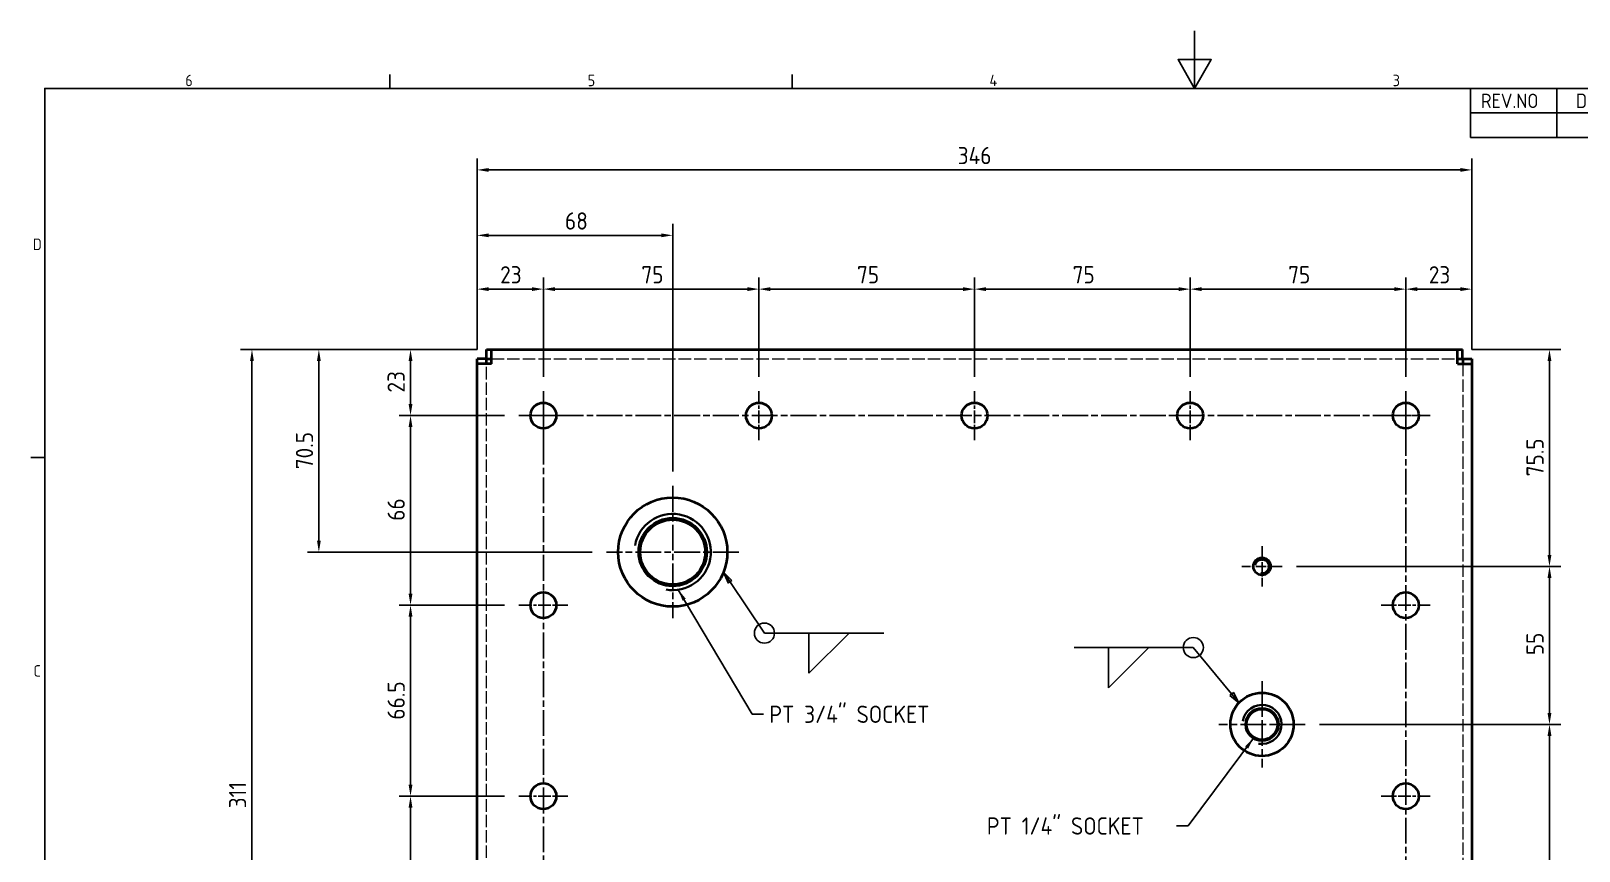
# Model space of a CAD drawing. Header units: millimetres. Extents: x 0 to 840, y 0 to 594.
# Drawn here: x 15 to 554, y 309 to 594 of the extents above; entities that cross this region are included whole.
import ezdxf

# ---------------------------------------------------------------- set-up
doc = ezdxf.new("R2010")
doc.units = ezdxf.units.MM
doc.header["$LTSCALE"] = 2
doc.linetypes.add('CHAIN', pattern=[0.3543, 0.2362, -0.0295, 0.0591, -0.0295])
doc.linetypes.add('DASHED', pattern=[0.2067, 0.1654, -0.0413])
doc.layers.get('0').update_dxf_attribs({"color": 3, "lineweight": 25})
for name, color, linetype, lineweight in [('가려진 것(ISO)', 2, 'DASHED', 18), ('가시적인 것(ISO)', 3, 'Continuous', 40), ('가시적인 좁은 것(ISO)', 3, 'Continuous', 35), ('경계(ISO)', 7, 'Continuous', 25), ('기호(ISO)', 5, 'Continuous', 25), ('중심 표식(ISO)', 1, 'Continuous', 25), ('중심선(ISO)', 1, 'Continuous', 25), ('치수(ISO)', 2, 'Continuous', 25)]:
    doc.layers.add(name, color=color, linetype=linetype, lineweight=lineweight)
doc.styles.add('ISO Proportiona M2B', font='isocp.shx')
doc.styles.add('문자 텍스트_PSTEK_POSCO', font='isocp.shx')
doc.styles.add('치수 텍스트_PSTEK_POSCO', font='isocp.shx')
doc.dimstyles.new('치수_PSTEK_POSCO', dxfattribs={"dimscale": 2, "dimtxt": 3, "dimasz": 2, "dimexe": 2, "dimexo": 2.5, "dimgap": 1, "dimtad": 1, "dimrnd": 1e-08, "dimdsep": 46, "dimtxsty": '치수 텍스트_PSTEK_POSCO', "dimcen": 0.09, "dimdle": 10, "dimclrd": 7, "dimclre": 7, "dimclrt": 2, "dimadec": 1, "dimazin": 2, "dimtfac": 1, "dimtmove": 0, "dimatfit": 3, "dimfxl": 0, "dimtolj": 1, "dimlwd": -1, "dimlwe": -1, "dimarcsym": 0})
doc.dimstyles.new('치수_PSTEK_POSCO$7', dxfattribs={"dimscale": 2, "dimtxt": 3, "dimasz": 2, "dimexe": 2, "dimexo": 2.5, "dimgap": 1, "dimtad": 1, "dimrnd": 1e-08, "dimdsep": 46, "dimtxsty": '치수 텍스트_PSTEK_POSCO', "dimcen": 0.09, "dimdle": 10, "dimclrd": 7, "dimclre": 7, "dimclrt": 2, "dimadec": 1, "dimazin": 2, "dimtfac": 1, "dimtmove": 0, "dimatfit": 3, "dimfxl": 0, "dimtolj": 1, "dimlwd": -1, "dimlwe": -1, "dimarcsym": 0})

# ---------------------------------------------------------------- blocks, each defined once
blk = doc.blocks.new('경계 Default Border')
at = {"layer": '경계(ISO)'}
for p, q in [((70, 287), (70, 289.4)), ((140, 287), (140, 289.4)), ((10, 222.75), (7.6, 222.75))]:
    blk.add_line(p, q, dxfattribs=at)
at = {"layer": '경계(ISO)', "flags": 128}
for points in [[(210, 297), (210, 287), (207.11, 292), (212.89, 292), (210, 287)], [(10, 10), (10, 287), (410, 287), (410, 10), (10, 10)]]:
    blk.add_lwpolyline(points, dxfattribs=at)
at = {"layer": '경계(ISO)', "color": 2, "char_height": 2, "attachment_point": 7, "style": '문자 텍스트_PSTEK_POSCO'}
for s, insert in [('6', (34.43, 287.38)), ('5', (104.43, 287.38)), ('4', (174.32, 287.4)), ('3', (244.45, 287.38)), ('D', (7.92, 258.86)), ('C', (8.03, 184.61))]:
    blk.add_mtext(s, dxfattribs=dict(at, insert=insert))
blk = doc.blocks.new('리비전 내역')
at = {"layer": '기호(ISO)'}
for p, q in [((258, 287), (410, 287)), ((258, 287), (258, 282.72)), ((273, 287), (273, 282.72)), ((288, 287), (288, 282.72)), ((365, 287), (365, 282.72)), ((380, 287), (380, 282.72)), ((395, 287), (395, 282.72)), ((410, 287), (410, 282.72)), ((258, 282.72), (410, 282.72)), ((258, 282.72), (258, 278.44)), ((273, 282.72), (273, 278.44)), ((288, 282.72), (288, 278.44)), ((365, 282.72), (365, 278.44)), ((380, 282.72), (380, 278.44)), ((395, 282.72), (395, 278.44)), ((410, 282.72), (410, 278.44)), ((258, 278.44), (410, 278.44))]:
    blk.add_line(p, q, dxfattribs=at)
at = {"layer": '기호(ISO)', "color": 2, "char_height": 2.5, "attachment_point": 7, "style": 'ISO Proportiona M2B'}
for s, insert in [('REV.NO', (259.79, 283.58)), ('DATE', (276.31, 283.58)), ('DESCRIPTION OF REVISION', (305.51, 283.58)), ('DRA.BY', (366.48, 283.58)), ('CH.BY', (382.86, 283.58)), ('APP.BY', (396.48, 283.58))]:
    blk.add_mtext(s, dxfattribs=dict(at, insert=insert))
blk = doc.blocks.new('*D22')
at = {"layer": 'Defpoints', "color": 0, "transparency": 16777216}
for p in [(238.44, 522.84), (170.44, 478.09), (238.44, 435.59)]:
    blk.add_point(p, dxfattribs=at)
at = {"layer": '치수(ISO)', "color": 7, "transparency": 16777216}
for p, q in [((170.44, 483.09), (170.44, 526.84)), ((174.44, 522.84), (234.44, 522.84)), ((238.44, 440.59), (238.44, 526.84))]:
    blk.add_line(p, q, dxfattribs=at)
for points in [[(174.44, 523.51), (174.44, 522.18), (170.44, 522.84)], [(234.44, 523.51), (234.44, 522.18), (238.44, 522.84)]]:
    blk.add_solid(points, dxfattribs=at)
at = {"layer": '치수(ISO)', "color": 2, "transparency": 16777216, "insert": (200.96, 527.84), "char_height": 6, "attachment_point": 4, "style": '치수 텍스트_PSTEK_POSCO'}
blk.add_mtext('\\A1;68', dxfattribs=at)
blk = doc.blocks.new('*D23')
at = {"layer": 'Defpoints', "color": 0, "transparency": 16777216}
for p in [(175.44, 483.09), (115.35, 412.59), (215.44, 412.59)]:
    blk.add_point(p, dxfattribs=at)
at = {"layer": '치수(ISO)', "color": 7, "transparency": 16777216}
for p, q in [((170.44, 483.09), (111.35, 483.09)), ((115.35, 479.09), (115.35, 416.59)), ((210.44, 412.59), (111.35, 412.59))]:
    blk.add_line(p, q, dxfattribs=at)
for points in [[(114.69, 479.09), (116.02, 479.09), (115.35, 483.09)], [(114.69, 416.59), (116.02, 416.59), (115.35, 412.59)]]:
    blk.add_solid(points, dxfattribs=at)
at = {"layer": '치수(ISO)', "color": 2, "transparency": 16777216, "insert": (110.35, 441.42), "char_height": 6, "attachment_point": 4, "rotation": 90, "style": '치수 텍스트_PSTEK_POSCO'}
blk.add_mtext('\\A1;70.5', dxfattribs=at)
blk = doc.blocks.new('*D24')
at = {"layer": 'Defpoints', "color": 0, "transparency": 16777216}
for p in [(193.44, 504.12), (170.44, 478.09), (193.44, 468.59)]:
    blk.add_point(p, dxfattribs=at)
at = {"layer": '치수(ISO)', "color": 7, "transparency": 16777216}
for p, q in [((170.44, 483.09), (170.44, 508.12)), ((193.44, 473.59), (193.44, 508.12)), ((174.44, 504.12), (189.44, 504.12))]:
    blk.add_line(p, q, dxfattribs=at)
for points in [[(174.44, 504.79), (174.44, 503.45), (170.44, 504.12)], [(189.44, 504.79), (189.44, 503.45), (193.44, 504.12)]]:
    blk.add_solid(points, dxfattribs=at)
at = {"layer": '치수(ISO)', "color": 2, "transparency": 16777216, "insert": (178.42, 509.12), "char_height": 6, "attachment_point": 4, "style": '치수 텍스트_PSTEK_POSCO'}
blk.add_mtext('\\A1;23', dxfattribs=at)
blk = doc.blocks.new('*D25')
at = {"layer": 'Defpoints', "color": 0, "transparency": 16777216}
for p in [(268.44, 504.12), (193.44, 468.59), (268.44, 468.59)]:
    blk.add_point(p, dxfattribs=at)
at = {"layer": '치수(ISO)', "color": 7, "transparency": 16777216}
for p, q in [((193.44, 473.59), (193.44, 508.12)), ((268.44, 473.59), (268.44, 508.12)), ((197.44, 504.12), (264.44, 504.12))]:
    blk.add_line(p, q, dxfattribs=at)
for points in [[(197.44, 504.79), (197.44, 503.45), (193.44, 504.12)], [(264.44, 504.79), (264.44, 503.45), (268.44, 504.12)]]:
    blk.add_solid(points, dxfattribs=at)
at = {"layer": '치수(ISO)', "color": 2, "transparency": 16777216, "insert": (227.54, 509.12), "char_height": 6, "attachment_point": 4, "style": '치수 텍스트_PSTEK_POSCO'}
blk.add_mtext('\\A1;75', dxfattribs=at)
blk = doc.blocks.new('*D26')
at = {"layer": 'Defpoints', "color": 0, "transparency": 16777216}
for p in [(343.44, 504.12), (268.44, 468.59), (343.44, 468.59)]:
    blk.add_point(p, dxfattribs=at)
at = {"layer": '치수(ISO)', "color": 7, "transparency": 16777216}
for p, q in [((268.44, 473.59), (268.44, 508.12)), ((343.44, 473.59), (343.44, 508.12)), ((272.44, 504.12), (339.44, 504.12))]:
    blk.add_line(p, q, dxfattribs=at)
for points in [[(272.44, 504.79), (272.44, 503.45), (268.44, 504.12)], [(339.44, 504.79), (339.44, 503.45), (343.44, 504.12)]]:
    blk.add_solid(points, dxfattribs=at)
at = {"layer": '치수(ISO)', "color": 2, "transparency": 16777216, "insert": (302.54, 509.12), "char_height": 6, "attachment_point": 4, "style": '치수 텍스트_PSTEK_POSCO'}
blk.add_mtext('\\A1;75', dxfattribs=at)
blk = doc.blocks.new('*D27')
at = {"layer": 'Defpoints', "color": 0, "transparency": 16777216}
for p in [(418.44, 504.12), (343.44, 468.59), (418.44, 468.59)]:
    blk.add_point(p, dxfattribs=at)
at = {"layer": '치수(ISO)', "color": 7, "transparency": 16777216}
for p, q in [((343.44, 473.59), (343.44, 508.12)), ((418.44, 473.59), (418.44, 508.12)), ((347.44, 504.12), (414.44, 504.12))]:
    blk.add_line(p, q, dxfattribs=at)
for points in [[(347.44, 504.79), (347.44, 503.45), (343.44, 504.12)], [(414.44, 504.79), (414.44, 503.45), (418.44, 504.12)]]:
    blk.add_solid(points, dxfattribs=at)
at = {"layer": '치수(ISO)', "color": 2, "transparency": 16777216, "insert": (377.54, 509.12), "char_height": 6, "attachment_point": 4, "style": '치수 텍스트_PSTEK_POSCO'}
blk.add_mtext('\\A1;75', dxfattribs=at)
blk = doc.blocks.new('*D28')
at = {"layer": 'Defpoints', "color": 0, "transparency": 16777216}
for p in [(493.44, 504.12), (418.44, 468.59), (493.44, 468.59)]:
    blk.add_point(p, dxfattribs=at)
at = {"layer": '치수(ISO)', "color": 7, "transparency": 16777216}
for p, q in [((418.44, 473.59), (418.44, 508.12)), ((493.44, 473.59), (493.44, 508.12)), ((422.44, 504.12), (489.44, 504.12))]:
    blk.add_line(p, q, dxfattribs=at)
for points in [[(422.44, 504.79), (422.44, 503.45), (418.44, 504.12)], [(489.44, 504.79), (489.44, 503.45), (493.44, 504.12)]]:
    blk.add_solid(points, dxfattribs=at)
at = {"layer": '치수(ISO)', "color": 2, "transparency": 16777216, "insert": (452.54, 509.12), "char_height": 6, "attachment_point": 4, "style": '치수 텍스트_PSTEK_POSCO'}
blk.add_mtext('\\A1;75', dxfattribs=at)
blk = doc.blocks.new('*D29')
at = {"layer": 'Defpoints', "color": 0, "transparency": 16777216}
for p in [(516.44, 504.12), (516.44, 478.09), (493.44, 468.59)]:
    blk.add_point(p, dxfattribs=at)
at = {"layer": '치수(ISO)', "color": 7, "transparency": 16777216}
for p, q in [((493.44, 473.59), (493.44, 508.12)), ((516.44, 483.09), (516.44, 508.12)), ((497.44, 504.12), (512.44, 504.12))]:
    blk.add_line(p, q, dxfattribs=at)
for points in [[(497.44, 504.79), (497.44, 503.45), (493.44, 504.12)], [(512.44, 504.79), (512.44, 503.45), (516.44, 504.12)]]:
    blk.add_solid(points, dxfattribs=at)
at = {"layer": '치수(ISO)', "color": 2, "transparency": 16777216, "insert": (501.46, 509.12), "char_height": 6, "attachment_point": 4, "style": '치수 텍스트_PSTEK_POSCO'}
blk.add_mtext('\\A1;23', dxfattribs=at)
blk = doc.blocks.new('*D31')
at = {"layer": 'Defpoints', "color": 0, "transparency": 16777216}
for p in [(147.24, 483.09), (175.44, 483.09), (184.94, 460.09)]:
    blk.add_point(p, dxfattribs=at)
at = {"layer": '치수(ISO)', "color": 7, "transparency": 16777216}
for p, q in [((170.44, 483.09), (143.24, 483.09)), ((147.24, 464.09), (147.24, 479.09)), ((179.94, 460.09), (143.24, 460.09))]:
    blk.add_line(p, q, dxfattribs=at)
for points in [[(146.57, 479.09), (147.9, 479.09), (147.24, 483.09)], [(146.57, 464.09), (147.9, 464.09), (147.24, 460.09)]]:
    blk.add_solid(points, dxfattribs=at)
at = {"layer": '치수(ISO)', "color": 2, "transparency": 16777216, "insert": (142.24, 468.11), "char_height": 6, "attachment_point": 4, "rotation": 90, "style": '치수 텍스트_PSTEK_POSCO'}
blk.add_mtext('\\A1;23', dxfattribs=at)
blk = doc.blocks.new('*D32')
at = {"layer": 'Defpoints', "color": 0, "transparency": 16777216}
for p in [(147.24, 460.09), (184.94, 460.09), (184.94, 394.09)]:
    blk.add_point(p, dxfattribs=at)
at = {"layer": '치수(ISO)', "color": 7, "transparency": 16777216}
for p, q in [((179.94, 460.09), (143.24, 460.09)), ((147.24, 398.09), (147.24, 456.09)), ((179.94, 394.09), (143.24, 394.09))]:
    blk.add_line(p, q, dxfattribs=at)
for points in [[(146.57, 456.09), (147.9, 456.09), (147.24, 460.09)], [(146.57, 398.09), (147.9, 398.09), (147.24, 394.09)]]:
    blk.add_solid(points, dxfattribs=at)
at = {"layer": '치수(ISO)', "color": 2, "transparency": 16777216, "insert": (142.24, 423.48), "char_height": 6, "attachment_point": 4, "rotation": 90, "style": '치수 텍스트_PSTEK_POSCO'}
blk.add_mtext('\\A1;66', dxfattribs=at)
blk = doc.blocks.new('*D33')
at = {"layer": 'Defpoints', "color": 0, "transparency": 16777216}
for p in [(147.24, 394.09), (184.94, 394.09), (184.94, 327.59)]:
    blk.add_point(p, dxfattribs=at)
at = {"layer": '치수(ISO)', "color": 7, "transparency": 16777216}
for p, q in [((179.94, 394.09), (143.24, 394.09)), ((147.24, 331.59), (147.24, 390.09)), ((179.94, 327.59), (143.24, 327.59))]:
    blk.add_line(p, q, dxfattribs=at)
for points in [[(146.57, 390.09), (147.9, 390.09), (147.24, 394.09)], [(146.57, 331.59), (147.9, 331.59), (147.24, 327.59)]]:
    blk.add_solid(points, dxfattribs=at)
at = {"layer": '치수(ISO)', "color": 2, "transparency": 16777216, "insert": (142.24, 354.26), "char_height": 6, "attachment_point": 4, "rotation": 90, "style": '치수 텍스트_PSTEK_POSCO'}
blk.add_mtext('\\A1;66.5', dxfattribs=at)
blk = doc.blocks.new('*D34')
at = {"layer": 'Defpoints', "color": 0, "transparency": 16777216}
for p in [(147.24, 327.59), (184.94, 327.59), (184.94, 261.09)]:
    blk.add_point(p, dxfattribs=at)
at = {"layer": '치수(ISO)', "color": 7, "transparency": 16777216}
for p, q in [((179.94, 327.59), (143.24, 327.59)), ((147.24, 265.09), (147.24, 323.59)), ((179.94, 261.09), (143.24, 261.09))]:
    blk.add_line(p, q, dxfattribs=at)
for points in [[(146.57, 323.59), (147.9, 323.59), (147.24, 327.59)], [(146.57, 265.09), (147.9, 265.09), (147.24, 261.09)]]:
    blk.add_solid(points, dxfattribs=at)
at = {"layer": '치수(ISO)', "color": 2, "transparency": 16777216, "insert": (142.24, 287.76), "char_height": 6, "attachment_point": 4, "rotation": 90, "style": '치수 텍스트_PSTEK_POSCO'}
blk.add_mtext('\\A1;66.5', dxfattribs=at)
blk = doc.blocks.new('*D36')
at = {"layer": 'Defpoints', "color": 0, "transparency": 16777216}
for p in [(175.44, 483.09), (92.08, 172.09), (175.44, 172.09)]:
    blk.add_point(p, dxfattribs=at)
at = {"layer": '치수(ISO)', "color": 7, "transparency": 16777216}
for p, q in [((170.44, 483.09), (88.08, 483.09)), ((92.08, 479.09), (92.08, 176.09)), ((170.44, 172.09), (88.08, 172.09))]:
    blk.add_line(p, q, dxfattribs=at)
for points in [[(91.41, 479.09), (92.74, 479.09), (92.08, 483.09)], [(91.41, 176.09), (92.74, 176.09), (92.08, 172.09)]]:
    blk.add_solid(points, dxfattribs=at)
at = {"layer": '치수(ISO)', "color": 2, "transparency": 16777216, "insert": (87.08, 323.39), "char_height": 6, "attachment_point": 4, "rotation": 90, "style": '치수 텍스트_PSTEK_POSCO'}
blk.add_mtext('\\A1;311', dxfattribs=at)
blk = doc.blocks.new('*D37')
at = {"layer": 'Defpoints', "color": 0, "transparency": 16777216}
for p in [(516.44, 545.62), (170.44, 478.09), (516.44, 478.09)]:
    blk.add_point(p, dxfattribs=at)
at = {"layer": '치수(ISO)', "color": 7, "transparency": 16777216}
for p, q in [((170.44, 483.09), (170.44, 549.62)), ((516.44, 483.09), (516.44, 549.62)), ((174.44, 545.62), (512.44, 545.62))]:
    blk.add_line(p, q, dxfattribs=at)
for points in [[(174.44, 546.28), (174.44, 544.95), (170.44, 545.62)], [(512.44, 546.28), (512.44, 544.95), (516.44, 545.62)]]:
    blk.add_solid(points, dxfattribs=at)
at = {"layer": '치수(ISO)', "color": 2, "transparency": 16777216, "insert": (337.59, 550.62), "char_height": 6, "attachment_point": 4, "style": '치수 텍스트_PSTEK_POSCO'}
blk.add_mtext('\\A1;346', dxfattribs=at)
blk = doc.blocks.new('*D38')
at = {"layer": 'Defpoints', "color": 0, "transparency": 16777216}
for p in [(458.44, 352.59), (543.44, 352.59), (450.44, 247.59)]:
    blk.add_point(p, dxfattribs=at)
at = {"layer": '치수(ISO)', "color": 7, "transparency": 16777216}
for p, q in [((463.44, 352.59), (547.44, 352.59)), ((543.44, 251.59), (543.44, 348.59)), ((455.44, 247.59), (547.44, 247.59))]:
    blk.add_line(p, q, dxfattribs=at)
for points in [[(542.77, 348.59), (544.11, 348.59), (543.44, 352.59)], [(542.77, 251.59), (544.11, 251.59), (543.44, 247.59)]]:
    blk.add_solid(points, dxfattribs=at)
at = {"layer": '치수(ISO)', "color": 2, "transparency": 16777216, "insert": (538.44, 295.15), "char_height": 6, "attachment_point": 4, "rotation": 90, "style": '치수 텍스트_PSTEK_POSCO'}
blk.add_mtext('\\A1;105', dxfattribs=at)
blk = doc.blocks.new('*D39')
at = {"layer": 'Defpoints', "color": 0, "transparency": 16777216}
for p in [(511.44, 483.09), (543.44, 483.09), (450.44, 407.59)]:
    blk.add_point(p, dxfattribs=at)
at = {"layer": '치수(ISO)', "color": 7, "transparency": 16777216}
for p, q in [((516.44, 483.09), (547.44, 483.09)), ((543.44, 411.59), (543.44, 479.09)), ((455.44, 407.59), (547.44, 407.59))]:
    blk.add_line(p, q, dxfattribs=at)
for points in [[(542.77, 479.09), (544.11, 479.09), (543.44, 483.09)], [(542.77, 411.59), (544.11, 411.59), (543.44, 407.59)]]:
    blk.add_solid(points, dxfattribs=at)
at = {"layer": '치수(ISO)', "color": 2, "transparency": 16777216, "insert": (538.44, 438.94), "char_height": 6, "attachment_point": 4, "rotation": 90, "style": '치수 텍스트_PSTEK_POSCO'}
blk.add_mtext('\\A1;75.5', dxfattribs=at)
blk = doc.blocks.new('*D40')
at = {"layer": 'Defpoints', "color": 0, "transparency": 16777216}
for p in [(450.44, 407.59), (543.44, 407.59), (458.44, 352.59)]:
    blk.add_point(p, dxfattribs=at)
at = {"layer": '치수(ISO)', "color": 7, "transparency": 16777216}
for p, q in [((455.44, 407.59), (547.44, 407.59)), ((543.44, 356.59), (543.44, 403.59)), ((463.44, 352.59), (547.44, 352.59))]:
    blk.add_line(p, q, dxfattribs=at)
for points in [[(542.77, 403.59), (544.11, 403.59), (543.44, 407.59)], [(542.77, 356.59), (544.11, 356.59), (543.44, 352.59)]]:
    blk.add_solid(points, dxfattribs=at)
at = {"layer": '치수(ISO)', "color": 2, "transparency": 16777216, "insert": (538.44, 376.69), "char_height": 6, "attachment_point": 4, "rotation": 90, "style": '치수 텍스트_PSTEK_POSCO'}
blk.add_mtext('\\A1;55', dxfattribs=at)
blk = doc.blocks.new('용접 기호 식별자1')
at = {"layer": '기호(ISO)', "color": 7}
for p, q in [((129.17, 201.15), (128.06, 202.81)), ((129.5, 201.37), (128.06, 202.81)), ((128.06, 202.81), (128.84, 200.93)), ((128.84, 200.93), (129.5, 201.37)), ((129.17, 201.15), (135.17, 192.19)), ((135.17, 192.19), (155.92, 192.19))]:
    blk.add_line(p, q, dxfattribs=at)
at = {"layer": '기호(ISO)'}
for p, q in [((142.92, 192.19), (149.92, 192.19)), ((149.92, 192.19), (142.92, 185.19)), ((142.92, 185.19), (142.92, 192.19))]:
    blk.add_line(p, q, dxfattribs=at)
at = {"layer": '기호(ISO)', "color": 7, "flags": 128}
blk.add_lwpolyline([(129.5, 201.37), (128.06, 202.81), (128.84, 200.93), (129.5, 201.37)], dxfattribs=at)
at = {"layer": '기호(ISO)'}
blk.add_circle((135.17, 192.19), 1.75, dxfattribs=at)
at = {"layer": '기호(ISO)', "color": 7}
blk.add_solid([(129.5, 201.37), (128.06, 202.81), (128.84, 200.93), (129.5, 201.37)], dxfattribs=at)
blk = doc.blocks.new('용접 기호 식별자2')
at = {"layer": '기호(ISO)', "color": 7}
for p, q in [((209.77, 189.67), (189.02, 189.67)), ((216.43, 181.59), (209.77, 189.67)), ((216.74, 181.85), (216.12, 181.34)), ((216.12, 181.34), (217.7, 180.05)), ((216.43, 181.59), (217.7, 180.05)), ((217.7, 180.05), (216.74, 181.85))]:
    blk.add_line(p, q, dxfattribs=at)
at = {"layer": '기호(ISO)'}
for p, q in [((195.02, 189.67), (202.02, 189.67)), ((202.02, 189.67), (195.02, 182.67)), ((195.02, 182.67), (195.02, 189.67))]:
    blk.add_line(p, q, dxfattribs=at)
at = {"layer": '기호(ISO)', "color": 7, "flags": 128}
blk.add_lwpolyline([(216.12, 181.34), (217.7, 180.05), (216.74, 181.85), (216.12, 181.34)], dxfattribs=at)
at = {"layer": '기호(ISO)'}
blk.add_circle((209.77, 189.67), 1.75, dxfattribs=at)
at = {"layer": '기호(ISO)', "color": 7}
blk.add_solid([(216.12, 181.34), (217.7, 180.05), (216.74, 181.85), (216.12, 181.34)], dxfattribs=at)

msp = doc.modelspace()

# ---------------------------------------------------------------- linework, layer by layer
at = {"layer": '가려진 것(ISO)', "ltscale": 13.109228}
msp.add_line((175.4404, 479.8912), (511.4404, 479.8912), dxfattribs=at)
at = {"layer": '가려진 것(ISO)', "ltscale": 13.001935}
for p, q in [((173.6404, 177.0912), (173.6404, 478.0912)), ((513.2404, 478.0912), (513.2404, 177.0912))]:
    msp.add_line(p, q, dxfattribs=at)
at = {"layer": '가시적인 것(ISO)'}
for p, q in [((173.6404, 479.8204), (170.4404, 479.8204)), ((170.4404, 478.0912), (170.4404, 479.8204)), ((173.6404, 478.0912), (173.6404, 479.8204)), ((173.7111, 483.0912), (175.4404, 483.0912)), ((173.7111, 479.8912), (173.7111, 483.0912)), ((173.7111, 479.8912), (175.4404, 479.8912)), ((175.4404, 483.0912), (511.4404, 483.0912)), ((511.4404, 483.0912), (513.1697, 483.0912)), ((511.4404, 479.8912), (513.1697, 479.8912)), ((513.1697, 479.8912), (513.1697, 483.0912)), ((513.2404, 479.8204), (513.2404, 478.0912)), ((513.2404, 479.8204), (516.4404, 479.8204)), ((516.4404, 479.8204), (516.4404, 478.0912)), ((170.4404, 177.0912), (170.4404, 478.0912)), ((516.4404, 478.0912), (516.4404, 177.0912))]:
    msp.add_line(p, q, dxfattribs=at)
for centre, radius in [((193.4404, 460.0912), 4.5), ((268.4404, 460.0912), 4.5), ((343.4404, 460.0912), 4.5), ((418.4404, 460.0912), 4.5), ((493.4404, 460.0912), 4.5), ((238.4404, 412.5912), 19), ((238.4404, 412.5912), 11.833), ((238.4404, 412.5912), 11.4505), ((238.4404, 412.5912), 11.3155), ((443.4404, 407.5912), 3), ((193.4404, 394.0912), 4.5), ((493.4404, 394.0912), 4.5), ((443.4404, 352.5912), 11), ((443.4404, 352.5912), 5.6795), ((443.4404, 352.5912), 5.4105), ((443.4404, 352.5912), 5.3595), ((193.4404, 327.5912), 4.5), ((493.4404, 327.5912), 4.5)]:
    msp.add_circle(centre, radius, dxfattribs=at)
for points in [[(175.4404, 482.7559), (175.4404, 482.9768), (175.4404, 483.0454), (175.4404, 483.0912)], [(516.1051, 478.0912), (516.3261, 478.0912), (516.3947, 478.0912), (516.4404, 478.0912)]]:
    msp.add_open_spline(points, degree=3, dxfattribs=at)
for points, knots in [([(175.4404, 478.0912), (175.4404, 479.5966), (175.4404, 481.086), (175.4404, 482.018), (175.4404, 482.3267), (175.4404, 482.5764), (175.4404, 482.7559)], [0, 0, 0, 0, 0.575044589, 0.575044589, 0.575044589, 0.76555338, 0.76555338, 0.76555338, 0.76555338]), ([(511.4404, 478.0912), (511.4404, 479.5966), (511.4404, 481.086), (511.4404, 482.018), (511.4404, 482.7067), (511.4404, 482.9374), (511.4404, 483.0912)], [0, 0, 0, 0, 0.57504459, 0.57504459, 0.57504459, 1, 1, 1, 1]), ([(175.4404, 478.0912), (173.9349, 478.0912), (172.4455, 478.0912), (171.5136, 478.0912), (170.8249, 478.0912), (170.5942, 478.0912), (170.4404, 478.0912)], [0, 0, 0, 0, 0.57504459, 0.57504459, 0.57504459, 1, 1, 1, 1]), ([(511.4404, 478.0912), (512.9459, 478.0912), (514.4352, 478.0912), (515.3672, 478.0912), (515.6759, 478.0912), (515.9256, 478.0912), (516.1051, 478.0912)], [0, 0, 0, 0, 0.575044589, 0.575044589, 0.575044589, 0.76555338, 0.76555338, 0.76555338, 0.76555338])]:
    msp.add_open_spline(points, degree=3, knots=knots, dxfattribs=at)
at = {"layer": '가시적인 좁은 것(ISO)'}
for centre, radius in [((238.4404, 412.5912), 13.2851), ((443.4404, 407.5912), 2.401), ((443.4404, 352.5912), 6.8087)]:
    msp.add_arc(centre, radius, 260, 170, dxfattribs=at)
at = {"layer": '중심 표식(ISO)', "linetype": 'CHAIN', "ltscale": 9.445163}
for p, q in [((193.4404, 468.5912), (193.4404, 451.5912)), ((268.4404, 468.5912), (268.4404, 451.5912)), ((343.4404, 468.5912), (343.4404, 451.5912)), ((418.4404, 468.5912), (418.4404, 451.5912)), ((493.4404, 468.5912), (493.4404, 451.5912)), ((184.9404, 460.0912), (201.9404, 460.0912)), ((501.9404, 460.0912), (484.9404, 460.0912)), ((184.9404, 394.0912), (201.9404, 394.0912)), ((501.9404, 394.0912), (484.9404, 394.0912)), ((184.9404, 327.5912), (201.9404, 327.5912)), ((501.9404, 327.5912), (484.9404, 327.5912))]:
    msp.add_line(p, q, dxfattribs=at)
at = {"layer": '중심 표식(ISO)', "linetype": 'CHAIN', "ltscale": 19.051651}
for p, q in [((238.4404, 435.5912), (238.4404, 389.5912)), ((261.4404, 412.5912), (215.4404, 412.5912)), ((443.4404, 367.5912), (443.4404, 337.5912)), ((458.4404, 352.5912), (428.4404, 352.5912))]:
    msp.add_line(p, q, dxfattribs=at)
at = {"layer": '중심 표식(ISO)', "linetype": 'CHAIN', "ltscale": 7.778352}
for p, q in [((443.4404, 414.5912), (443.4404, 400.5912)), ((450.4404, 407.5912), (436.4404, 407.5912))]:
    msp.add_line(p, q, dxfattribs=at)
at = {"layer": '중심선(ISO)', "linetype": 'CHAIN', "ltscale": 19.051651}
for p, q in [((193.4404, 186.5912), (193.4404, 468.5912)), ((493.4404, 468.5912), (493.4404, 186.5912)), ((184.9404, 460.0912), (501.9404, 460.0912))]:
    msp.add_line(p, q, dxfattribs=at)

# ---------------------------------------------------------------- block references
at = {"xscale": 2, "yscale": 2, "zscale": 2}
msp.add_blockref('경계 Default Border', (0, 0), dxfattribs=at)
at = {"layer": '기호(ISO)', "xscale": 2, "yscale": 2, "zscale": 2}
for name in ['리비전 내역', '용접 기호 식별자1', '용접 기호 식별자2']:
    msp.add_blockref(name, (0, 0), dxfattribs=at)

# ---------------------------------------------------------------- texts
at = {"layer": '기호(ISO)', "color": 2, "char_height": 6, "attachment_point": 4, "style": '치수 텍스트_PSTEK_POSCO'}
for s, insert, width in [('{\\fISOCP|b0|i0;\\H6.0000;PT 3/4" SOCKET}', (272.0537, 356.1158), 65.363531), ('{\\fISOCP|b0|i0;\\H6.0000;PT 1/4" SOCKET}', (347.7222, 317.2328), 64.026227)]:
    msp.add_mtext(s, dxfattribs=dict(at, insert=insert, width=width))

# ---------------------------------------------------------------- dimensions: what is measured, and where the dimension line sits
at = {"layer": '치수(ISO)', "color": 7}
for base, p2, picture, middle in [((516.4404, 545.6153), (516.4404, 478.0912), '*D37', (343.4404, 545.6153)), ((238.4404, 522.8429), (238.4404, 435.5912), '*D22', (204.4404, 522.8429))]:
    dim = msp.add_linear_dim(base=base, p1=(170.4404, 478.0912), p2=p2, dimstyle='치수_PSTEK_POSCO', override={"dimdec": 2, "dimtp": 0, "dimtm": 0, "dimtdec": 2, "dimtofl": 0, "dimatfit": 1}, dxfattribs=at)
    dim.commit()
    dim.dimension.update_dxf_attribs({"geometry": picture, "text_midpoint": middle, "dimtype": 160})
for base, p1, p2, angle, picture, middle in [((193.4404, 504.1189), (170.4404, 478.0912), (193.4404, 468.5912), 180, '*D24', (181.9204, 504.1189)), ((268.4404, 504.1189), (193.4404, 468.5912), (268.4404, 468.5912), 180, '*D25', (230.9604, 504.1189)), ((343.4404, 504.1189), (268.4404, 468.5912), (343.4404, 468.5912), 180, '*D26', (305.9604, 504.1189)), ((418.4404, 504.1189), (343.4404, 468.5912), (418.4404, 468.5912), 180, '*D27', (380.9604, 504.1189)), ((493.4404, 504.1189), (418.4404, 468.5912), (493.4404, 468.5912), 180, '*D28', (455.9604, 504.1189)), ((516.4404, 504.1189), (493.4404, 468.5912), (516.4404, 478.0912), 180, '*D29', (504.9604, 504.1189)), ((92.0758, 172.0912), (175.4404, 483.0912), (175.4404, 172.0912), 270, '*D36', (92.0758, 327.5912)), ((115.3542, 412.5912), (175.4404, 483.0912), (215.4404, 412.5912), 270, '*D23', (115.3542, 447.8412)), ((147.2356, 483.0912), (184.9404, 460.0912), (175.4404, 483.0912), 90, '*D31', (147.2356, 471.6112)), ((543.4404, 483.0912), (450.4404, 407.5912), (511.4404, 483.0912), 90, '*D39', (543.4404, 445.3612)), ((147.2356, 460.0912), (184.9404, 394.0912), (184.9404, 460.0912), 90, '*D32', (147.2356, 427.1112)), ((543.4404, 407.5912), (458.4404, 352.5912), (450.4404, 407.5912), 90, '*D40', (543.4404, 380.1112)), ((147.2356, 394.0912), (184.9404, 327.5912), (184.9404, 394.0912), 90, '*D33', (147.2356, 360.8612)), ((543.4404, 352.5912), (450.4404, 247.5912), (458.4404, 352.5912), 90, '*D38', (543.4404, 300.0712)), ((147.2356, 327.5912), (184.9404, 261.0912), (184.9404, 327.5912), 90, '*D34', (147.2356, 294.3612))]:
    dim = msp.add_linear_dim(base=base, p1=p1, p2=p2, angle=angle, dimstyle='치수_PSTEK_POSCO', override={"dimdec": 2, "dimtp": 0, "dimtm": 0, "dimtdec": 2, "dimtofl": 0, "dimatfit": 1}, dxfattribs=at)
    dim.commit()
    dim.dimension.update_dxf_attribs({"geometry": picture, "text_midpoint": middle, "dimtype": 160})

# ---------------------------------------------------------------- leaders
at = {"layer": '기호(ISO)', "color": 7, "annotation_type": 0, "has_hookline": 1}
for points, hookline_direction, text_width in [([(240.3889, 399.4497), (266.0537, 356.1158), (270.0537, 356.1158)], 0, 63.4137), ([(440.4652, 347.7533), (417.7484, 317.2328), (413.7484, 317.2328)], 1, 62.0799)]:
    msp.add_leader(points, dimstyle='치수_PSTEK_POSCO$7', override={"dimtad": 0}, dxfattribs=dict(at, hookline_direction=hookline_direction, text_width=text_width))

doc.saveas('drawing.dxf')
